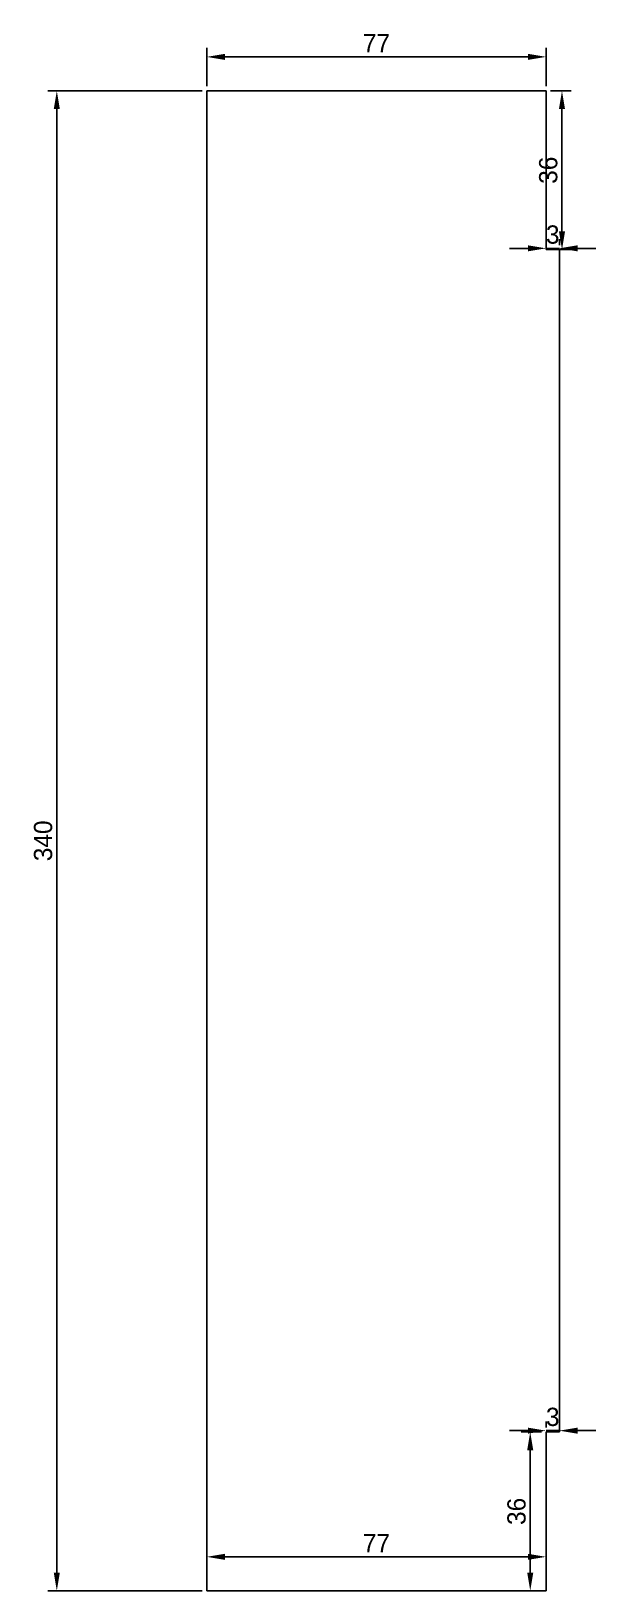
# Model space of a CAD drawing. Header units: millimetres. Extents: x -39 to 89, y 1 to 355.
import ezdxf

# ---------------------------------------------------------------- set-up
doc = ezdxf.new("R2010")
doc.units = ezdxf.units.MM
doc.layers.add('Dimensions', color=7, linetype='Continuous')
doc.layers.add('piano di schizzo 01', color=7, linetype='Continuous')
doc.dimstyles.new('ISO-25', dxfattribs={"dimtxt": 2.5, "dimasz": 2.5, "dimexe": 1.25, "dimexo": 0.625, "dimtad": 1, "dimtxsty": 'Standard', "dimcen": 2.5, "dimadec": 0, "dimazin": 0, "dimtfac": 1, "dimtmove": 0, "dimatfit": 3, "dimfxl": 1, "dimarcsym": 0})

# ---------------------------------------------------------------- blocks, each defined once
blk = doc.blocks.new('*D1')
at = {"layer": 'Defpoints', "color": 0}
for p in [(-33, 341), (1, 341), (1, 1)]:
    blk.add_point(p, dxfattribs=at)
at = {"layer": 'Dimensions', "color": 140, "lineweight": -2}
for p, q in [((-0.03, 341), (-35.07, 341)), ((-33, 5.14), (-33, 336.86)), ((-0.03, 1), (-35.07, 1))]:
    blk.add_line(p, q, dxfattribs=at)
at = {"layer": 'Dimensions', "color": 140}
for points in [[(-32.31, 336.86), (-33.69, 336.86), (-33, 341)], [(-33.69, 5.14), (-32.31, 5.14), (-33, 1)]]:
    blk.add_solid(points, dxfattribs=at)
at = {"layer": 'Dimensions', "color": 140, "insert": (-36.1, 171), "char_height": 4.139, "attachment_point": 5, "rotation": 90}
blk.add_mtext('340', dxfattribs=at)
blk = doc.blocks.new('*D2')
at = {"layer": 'Defpoints', "color": 0}
for p in [(78, 8.7), (1, 1), (78, 1)]:
    blk.add_point(p, dxfattribs=at)
at = {"layer": 'Dimensions', "color": 140, "lineweight": -2}
for p, q in [((1, 2.03), (1, 10.77)), ((78, 2.03), (78, 10.77)), ((5.14, 8.7), (73.86, 8.7))]:
    blk.add_line(p, q, dxfattribs=at)
at = {"layer": 'Dimensions', "color": 140}
for points in [[(5.14, 9.39), (5.14, 8.01), (1, 8.7)], [(73.86, 8.01), (73.86, 9.39), (78, 8.7)]]:
    blk.add_solid(points, dxfattribs=at)
at = {"layer": 'Dimensions', "color": 140, "insert": (39.5, 11.8), "char_height": 4.139, "attachment_point": 5}
blk.add_mtext('77', dxfattribs=at)
blk = doc.blocks.new('*D3')
at = {"layer": 'Defpoints', "color": 0}
for p in [(74.4, 37), (78, 37), (78, 1)]:
    blk.add_point(p, dxfattribs=at)
at = {"layer": 'Dimensions', "color": 140, "lineweight": -2}
for p, q in [((76.97, 37), (72.33, 37)), ((74.4, 5.14), (74.4, 32.86)), ((76.97, 1), (72.33, 1))]:
    blk.add_line(p, q, dxfattribs=at)
at = {"layer": 'Dimensions', "color": 140}
for points in [[(75.09, 32.86), (73.71, 32.86), (74.4, 37)], [(73.71, 5.14), (75.09, 5.14), (74.4, 1)]]:
    blk.add_solid(points, dxfattribs=at)
at = {"layer": 'Dimensions', "color": 140, "insert": (71.3, 19), "char_height": 4.139, "attachment_point": 5, "rotation": 90}
blk.add_mtext('36', dxfattribs=at)
blk = doc.blocks.new('*D4')
at = {"layer": 'Defpoints', "color": 0}
for p in [(78, 348.7), (1, 341), (78, 341)]:
    blk.add_point(p, dxfattribs=at)
at = {"layer": 'Dimensions', "color": 140, "lineweight": -2}
for p, q in [((1, 342.03), (1, 350.77)), ((78, 342.03), (78, 350.77)), ((5.14, 348.7), (73.86, 348.7))]:
    blk.add_line(p, q, dxfattribs=at)
at = {"layer": 'Dimensions', "color": 140}
for points in [[(5.14, 349.39), (5.14, 348.01), (1, 348.7)], [(73.86, 348.01), (73.86, 349.39), (78, 348.7)]]:
    blk.add_solid(points, dxfattribs=at)
at = {"layer": 'Dimensions', "color": 140, "insert": (39.5, 351.8), "char_height": 4.139, "attachment_point": 5}
blk.add_mtext('77', dxfattribs=at)
blk = doc.blocks.new('*D5')
at = {"layer": 'Defpoints', "color": 0}
for p in [(78, 341), (78, 305), (81.6, 305)]:
    blk.add_point(p, dxfattribs=at)
at = {"layer": 'Dimensions', "color": 140, "lineweight": -2}
for p, q in [((79.03, 341), (83.67, 341)), ((81.6, 336.86), (81.6, 309.14)), ((79.03, 305), (83.67, 305))]:
    blk.add_line(p, q, dxfattribs=at)
at = {"layer": 'Dimensions', "color": 140}
for points in [[(82.29, 336.86), (80.91, 336.86), (81.6, 341)], [(80.91, 309.14), (82.29, 309.14), (81.6, 305)]]:
    blk.add_solid(points, dxfattribs=at)
at = {"layer": 'Dimensions', "color": 140, "insert": (78.5, 323), "char_height": 4.139, "attachment_point": 5, "rotation": 90}
blk.add_mtext('36', dxfattribs=at)
blk = doc.blocks.new('*D6')
at = {"layer": 'Defpoints', "color": 0}
for p in [(78, 305), (81, 305.3), (81, 305)]:
    blk.add_point(p, dxfattribs=at)
at = {"layer": 'Dimensions', "color": 140, "lineweight": -2}
for p, q in [((73.86, 305.3), (69.72, 305.3)), ((78, 306.03), (78, 307.37)), ((78, 305.3), (81, 305.3)), ((81, 306.03), (81, 307.37)), ((85.14, 305.3), (89.28, 305.3))]:
    blk.add_line(p, q, dxfattribs=at)
at = {"layer": 'Dimensions', "color": 140}
for points in [[(73.86, 304.61), (73.86, 305.99), (78, 305.3)], [(85.14, 305.99), (85.14, 304.61), (81, 305.3)]]:
    blk.add_solid(points, dxfattribs=at)
at = {"layer": 'Dimensions', "color": 140, "insert": (79.5, 308.4), "char_height": 4.14, "attachment_point": 5}
blk.add_mtext('3', dxfattribs=at)
blk = doc.blocks.new('*D7')
at = {"layer": 'Defpoints', "color": 0}
for p in [(78, 37), (81, 37.3), (81, 37)]:
    blk.add_point(p, dxfattribs=at)
at = {"layer": 'Dimensions', "color": 140, "lineweight": -2}
for p, q in [((78, 38.03), (78, 39.37)), ((81, 38.03), (81, 39.37)), ((73.86, 37.3), (69.72, 37.3)), ((78, 37.3), (81, 37.3)), ((85.14, 37.3), (89.28, 37.3))]:
    blk.add_line(p, q, dxfattribs=at)
at = {"layer": 'Dimensions', "color": 140}
for points in [[(73.86, 36.61), (73.86, 37.99), (78, 37.3)], [(85.14, 37.99), (85.14, 36.61), (81, 37.3)]]:
    blk.add_solid(points, dxfattribs=at)
at = {"layer": 'Dimensions', "color": 140, "insert": (79.5, 40.4), "char_height": 4.14, "attachment_point": 5}
blk.add_mtext('3', dxfattribs=at)

msp = doc.modelspace()

# ---------------------------------------------------------------- linework, layer by layer
at = {"layer": 'piano di schizzo 01'}
for p, q in [((1, 341), (78, 341)), ((1, 1), (1, 341)), ((78, 341), (78, 305)), ((78, 305), (81, 305)), ((81, 37), (81, 305)), ((78, 1), (78, 37)), ((78, 37), (81, 37)), ((1, 1), (78, 1))]:
    msp.add_line(p, q, dxfattribs=at)

# ---------------------------------------------------------------- dimensions: what is measured, and where the dimension line sits
at = {"layer": 'Dimensions'}
for base, p1, p2, angle, picture, middle in [((78, 348.7), (1, 341), (78, 341), 0, '*D4', (39.5, 348.7)), ((-33, 341), (1, 1), (1, 341), 90, '*D1', (-33, 171)), ((81.6, 305), (78, 341), (78, 305), 270, '*D5', (81.6, 323)), ((81, 305.3), (78, 305), (81, 305), 0, '*D6', (79.5, 305.3)), ((81, 37.3), (78, 37), (81, 37), 0, '*D7', (79.5, 37.3)), ((74.4, 37), (78, 1), (78, 37), 90, '*D3', (74.4, 19)), ((78, 8.7), (1, 1), (78, 1), 0, '*D2', (39.5, 8.7))]:
    dim = msp.add_linear_dim(base=base, p1=p1, p2=p2, angle=angle, dimstyle='ISO-25', override={"dimscale": 1.655714, "dimdec": 3, "dimzin": 8, "dimlunit": 2, "dimclrd": 140, "dimclre": 140, "dimclrt": 140}, dxfattribs=at)
    dim.commit()
    dim.dimension.update_dxf_attribs({"geometry": picture, "text_midpoint": middle, "dimtype": 161})

doc.saveas('drawing.dxf')
